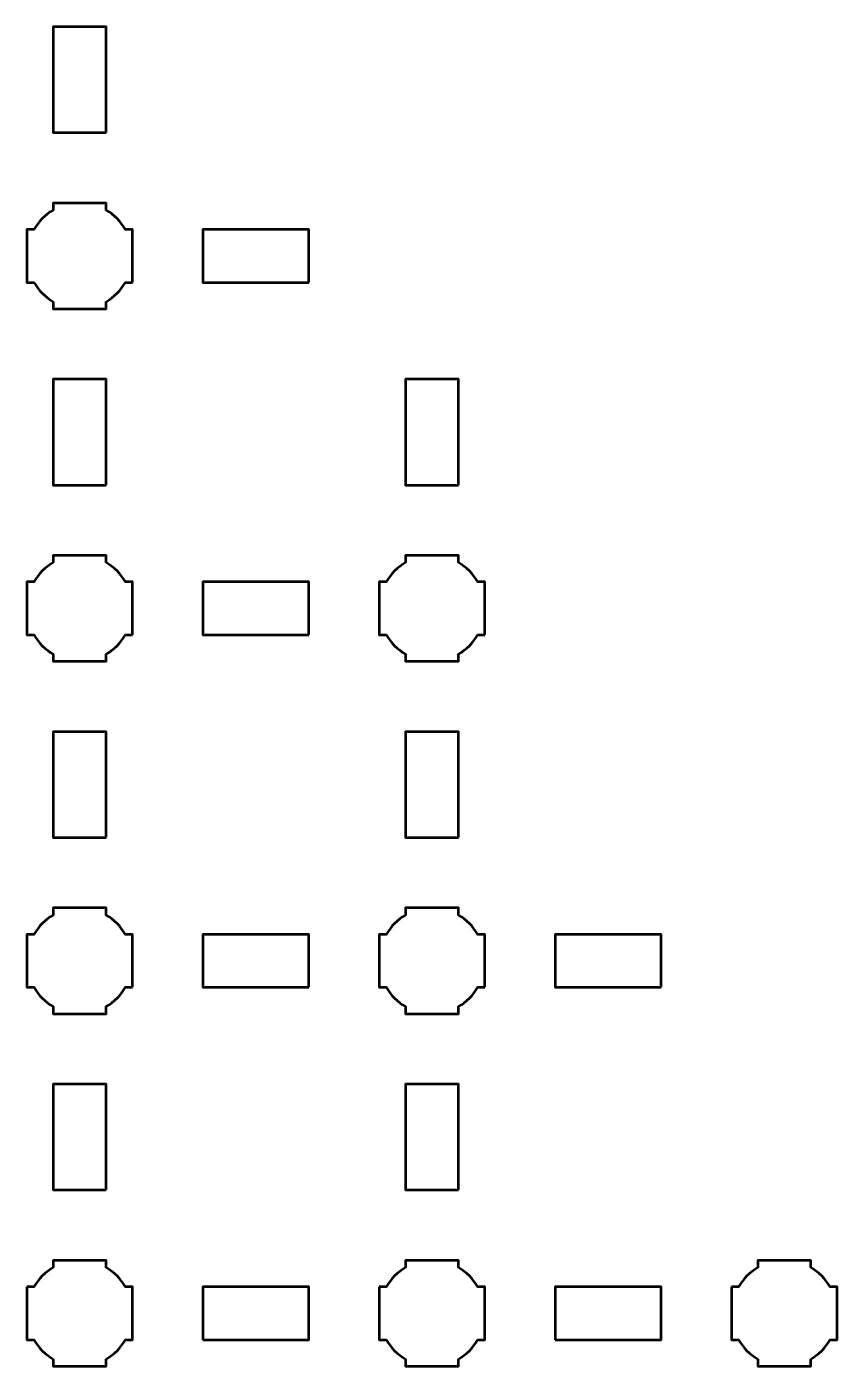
# Model space of a CAD drawing. Header units: centimetres. Extents: x -21.2 to 0.2, y -25.5 to -4.2.
# Drawn here: x -4.8 to -0.2, y -15.15 to -7.55 of the extents above; entities that cross this region are included whole.
import ezdxf

# ---------------------------------------------------------------- set-up
doc = ezdxf.new("R2010")
doc.units = ezdxf.units.CM
doc.header["$MEASUREMENT"] = 0
doc.layers.add('Layer 1', color=7, linetype='Continuous')

msp = doc.modelspace()

# ---------------------------------------------------------------- linework, layer by layer
at = {"layer": 'Layer 1', "lineweight": 53}
for points in [[(-3.8, -15), (-3.2, -15), (-3.2, -14.7), (-3.8, -14.7), (-3.8, -15)], [(-1.8, -15), (-1.2, -15), (-1.2, -14.7), (-1.8, -14.7), (-1.8, -15)]]:
    msp.add_lwpolyline(points, close=True, dxfattribs=at)
for points, knots in [([(-4.35002, -8.15), (-4.35002, -8.15), (-4.65002, -8.15), (-4.65002, -8.15), (-4.65002, -8.15), (-4.65002, -8.15), (-4.65002, -7.55), (-4.65002, -7.55), (-4.65002, -7.55), (-4.65002, -7.55), (-4.35002, -7.55), (-4.35002, -7.55), (-4.35002, -7.55), (-4.35002, -7.55), (-4.35002, -8.15), (-4.35002, -8.15)], [0, 0, 0, 0, 0.25, 0.25, 0.25, 0.25, 0.5, 0.5, 0.5, 0.5, 0.75, 0.75, 0.75, 0.75, 1, 1, 1, 1]), ([(-4.20002, -9), (-4.20002, -9), (-4.24017, -9), (-4.24017, -9), (-4.24017, -9), (-4.26652, -9.04553), (-4.30449, -9.0835), (-4.35002, -9.10985), (-4.35002, -9.10985), (-4.35002, -9.10985), (-4.35002, -9.15), (-4.35002, -9.15), (-4.35002, -9.15), (-4.35002, -9.15), (-4.50002, -9.15), (-4.50002, -9.15), (-4.50002, -9.15), (-4.50002, -9.15), (-4.65002, -9.15), (-4.65002, -9.15), (-4.65002, -9.15), (-4.65002, -9.15), (-4.65002, -9.10985), (-4.65002, -9.10985), (-4.65002, -9.10985), (-4.69555, -9.0835), (-4.73352, -9.04553), (-4.75987, -9), (-4.75987, -9), (-4.75987, -9), (-4.80002, -9), (-4.80002, -9), (-4.80002, -9), (-4.80002, -9), (-4.80002, -8.85), (-4.80002, -8.85), (-4.80002, -8.85), (-4.80002, -8.85), (-4.80002, -8.7), (-4.80002, -8.7), (-4.80002, -8.7), (-4.80002, -8.7), (-4.75987, -8.7), (-4.75987, -8.7), (-4.75987, -8.7), (-4.73352, -8.65447), (-4.69555, -8.6165), (-4.65002, -8.59015), (-4.65002, -8.59015), (-4.65002, -8.59015), (-4.65002, -8.55), (-4.65002, -8.55), (-4.65002, -8.55), (-4.65002, -8.55), (-4.50002, -8.55), (-4.50002, -8.55), (-4.50002, -8.55), (-4.50002, -8.55), (-4.35002, -8.55), (-4.35002, -8.55), (-4.35002, -8.55), (-4.35002, -8.55), (-4.35002, -8.59015), (-4.35002, -8.59015), (-4.35002, -8.59015), (-4.30449, -8.6165), (-4.26652, -8.65447), (-4.24017, -8.7), (-4.24017, -8.7), (-4.24017, -8.7), (-4.20002, -8.7), (-4.20002, -8.7), (-4.20002, -8.7), (-4.20002, -8.7), (-4.20002, -8.85), (-4.20002, -8.85), (-4.20002, -8.85), (-4.20002, -8.85), (-4.20002, -9), (-4.20002, -9)], [0, 0, 0, 0, 0.05, 0.05, 0.05, 0.05, 0.1, 0.1, 0.1, 0.1, 0.15, 0.15, 0.15, 0.15, 0.2, 0.2, 0.2, 0.2, 0.25, 0.25, 0.25, 0.25, 0.3, 0.3, 0.3, 0.3, 0.35, 0.35, 0.35, 0.35, 0.4, 0.4, 0.4, 0.4, 0.45, 0.45, 0.45, 0.45, 0.5, 0.5, 0.5, 0.5, 0.55, 0.55, 0.55, 0.55, 0.6, 0.6, 0.6, 0.6, 0.65, 0.65, 0.65, 0.65, 0.7, 0.7, 0.7, 0.7, 0.75, 0.75, 0.75, 0.75, 0.8, 0.8, 0.8, 0.8, 0.85, 0.85, 0.85, 0.85, 0.9, 0.9, 0.9, 0.9, 0.95, 0.95, 0.95, 0.95, 1, 1, 1, 1]), ([(-3.20002, -9), (-3.20002, -9), (-3.80002, -9), (-3.80002, -9), (-3.80002, -9), (-3.80002, -9), (-3.80002, -8.7), (-3.80002, -8.7), (-3.80002, -8.7), (-3.80002, -8.7), (-3.20002, -8.7), (-3.20002, -8.7), (-3.20002, -8.7), (-3.20002, -8.7), (-3.20002, -9), (-3.20002, -9)], [0, 0, 0, 0, 0.25, 0.25, 0.25, 0.25, 0.5, 0.5, 0.5, 0.5, 0.75, 0.75, 0.75, 0.75, 1, 1, 1, 1]), ([(-4.35002, -10.15), (-4.35002, -10.15), (-4.65002, -10.15), (-4.65002, -10.15), (-4.65002, -10.15), (-4.65002, -10.15), (-4.65002, -9.55), (-4.65002, -9.55), (-4.65002, -9.55), (-4.65002, -9.55), (-4.35002, -9.55), (-4.35002, -9.55), (-4.35002, -9.55), (-4.35002, -9.55), (-4.35002, -10.15), (-4.35002, -10.15)], [0, 0, 0, 0, 0.25, 0.25, 0.25, 0.25, 0.5, 0.5, 0.5, 0.5, 0.75, 0.75, 0.75, 0.75, 1, 1, 1, 1]), ([(-2.35002, -10.15), (-2.35002, -10.15), (-2.65002, -10.15), (-2.65002, -10.15), (-2.65002, -10.15), (-2.65002, -10.15), (-2.65002, -9.55), (-2.65002, -9.55), (-2.65002, -9.55), (-2.65002, -9.55), (-2.35002, -9.55), (-2.35002, -9.55), (-2.35002, -9.55), (-2.35002, -9.55), (-2.35002, -10.15), (-2.35002, -10.15)], [0, 0, 0, 0, 0.25, 0.25, 0.25, 0.25, 0.5, 0.5, 0.5, 0.5, 0.75, 0.75, 0.75, 0.75, 1, 1, 1, 1]), ([(-4.20002, -11), (-4.20002, -11), (-4.24017, -11), (-4.24017, -11), (-4.24017, -11), (-4.26652, -11.04553), (-4.30449, -11.0835), (-4.35002, -11.10985), (-4.35002, -11.10985), (-4.35002, -11.10985), (-4.35002, -11.15), (-4.35002, -11.15), (-4.35002, -11.15), (-4.35002, -11.15), (-4.50002, -11.15), (-4.50002, -11.15), (-4.50002, -11.15), (-4.50002, -11.15), (-4.65002, -11.15), (-4.65002, -11.15), (-4.65002, -11.15), (-4.65002, -11.15), (-4.65002, -11.10985), (-4.65002, -11.10985), (-4.65002, -11.10985), (-4.69555, -11.0835), (-4.73352, -11.04553), (-4.75987, -11), (-4.75987, -11), (-4.75987, -11), (-4.80002, -11), (-4.80002, -11), (-4.80002, -11), (-4.80002, -11), (-4.80002, -10.85), (-4.80002, -10.85), (-4.80002, -10.85), (-4.80002, -10.85), (-4.80002, -10.7), (-4.80002, -10.7), (-4.80002, -10.7), (-4.80002, -10.7), (-4.75987, -10.7), (-4.75987, -10.7), (-4.75987, -10.7), (-4.73352, -10.65447), (-4.69555, -10.6165), (-4.65002, -10.59015), (-4.65002, -10.59015), (-4.65002, -10.59015), (-4.65002, -10.55), (-4.65002, -10.55), (-4.65002, -10.55), (-4.65002, -10.55), (-4.50002, -10.55), (-4.50002, -10.55), (-4.50002, -10.55), (-4.50002, -10.55), (-4.35002, -10.55), (-4.35002, -10.55), (-4.35002, -10.55), (-4.35002, -10.55), (-4.35002, -10.59015), (-4.35002, -10.59015), (-4.35002, -10.59015), (-4.30449, -10.6165), (-4.26652, -10.65447), (-4.24017, -10.7), (-4.24017, -10.7), (-4.24017, -10.7), (-4.20002, -10.7), (-4.20002, -10.7), (-4.20002, -10.7), (-4.20002, -10.7), (-4.20002, -10.85), (-4.20002, -10.85), (-4.20002, -10.85), (-4.20002, -10.85), (-4.20002, -11), (-4.20002, -11)], [0, 0, 0, 0, 0.05, 0.05, 0.05, 0.05, 0.1, 0.1, 0.1, 0.1, 0.15, 0.15, 0.15, 0.15, 0.2, 0.2, 0.2, 0.2, 0.25, 0.25, 0.25, 0.25, 0.3, 0.3, 0.3, 0.3, 0.35, 0.35, 0.35, 0.35, 0.4, 0.4, 0.4, 0.4, 0.45, 0.45, 0.45, 0.45, 0.5, 0.5, 0.5, 0.5, 0.55, 0.55, 0.55, 0.55, 0.6, 0.6, 0.6, 0.6, 0.65, 0.65, 0.65, 0.65, 0.7, 0.7, 0.7, 0.7, 0.75, 0.75, 0.75, 0.75, 0.8, 0.8, 0.8, 0.8, 0.85, 0.85, 0.85, 0.85, 0.9, 0.9, 0.9, 0.9, 0.95, 0.95, 0.95, 0.95, 1, 1, 1, 1]), ([(-2.20002, -11), (-2.20002, -11), (-2.24017, -11), (-2.24017, -11), (-2.24017, -11), (-2.26652, -11.04553), (-2.30449, -11.0835), (-2.35002, -11.10985), (-2.35002, -11.10985), (-2.35002, -11.10985), (-2.35002, -11.15), (-2.35002, -11.15), (-2.35002, -11.15), (-2.35002, -11.15), (-2.50002, -11.15), (-2.50002, -11.15), (-2.50002, -11.15), (-2.50002, -11.15), (-2.65002, -11.15), (-2.65002, -11.15), (-2.65002, -11.15), (-2.65002, -11.15), (-2.65002, -11.10985), (-2.65002, -11.10985), (-2.65002, -11.10985), (-2.69555, -11.0835), (-2.73352, -11.04553), (-2.75987, -11), (-2.75987, -11), (-2.75987, -11), (-2.80002, -11), (-2.80002, -11), (-2.80002, -11), (-2.80002, -11), (-2.80002, -10.85), (-2.80002, -10.85), (-2.80002, -10.85), (-2.80002, -10.85), (-2.80002, -10.7), (-2.80002, -10.7), (-2.80002, -10.7), (-2.80002, -10.7), (-2.75987, -10.7), (-2.75987, -10.7), (-2.75987, -10.7), (-2.73352, -10.65447), (-2.69555, -10.6165), (-2.65002, -10.59015), (-2.65002, -10.59015), (-2.65002, -10.59015), (-2.65002, -10.55), (-2.65002, -10.55), (-2.65002, -10.55), (-2.65002, -10.55), (-2.50002, -10.55), (-2.50002, -10.55), (-2.50002, -10.55), (-2.50002, -10.55), (-2.35002, -10.55), (-2.35002, -10.55), (-2.35002, -10.55), (-2.35002, -10.55), (-2.35002, -10.59015), (-2.35002, -10.59015), (-2.35002, -10.59015), (-2.30449, -10.6165), (-2.26652, -10.65447), (-2.24017, -10.7), (-2.24017, -10.7), (-2.24017, -10.7), (-2.20002, -10.7), (-2.20002, -10.7), (-2.20002, -10.7), (-2.20002, -10.7), (-2.20002, -10.85), (-2.20002, -10.85), (-2.20002, -10.85), (-2.20002, -10.85), (-2.20002, -11), (-2.20002, -11)], [0, 0, 0, 0, 0.05, 0.05, 0.05, 0.05, 0.1, 0.1, 0.1, 0.1, 0.15, 0.15, 0.15, 0.15, 0.2, 0.2, 0.2, 0.2, 0.25, 0.25, 0.25, 0.25, 0.3, 0.3, 0.3, 0.3, 0.35, 0.35, 0.35, 0.35, 0.4, 0.4, 0.4, 0.4, 0.45, 0.45, 0.45, 0.45, 0.5, 0.5, 0.5, 0.5, 0.55, 0.55, 0.55, 0.55, 0.6, 0.6, 0.6, 0.6, 0.65, 0.65, 0.65, 0.65, 0.7, 0.7, 0.7, 0.7, 0.75, 0.75, 0.75, 0.75, 0.8, 0.8, 0.8, 0.8, 0.85, 0.85, 0.85, 0.85, 0.9, 0.9, 0.9, 0.9, 0.95, 0.95, 0.95, 0.95, 1, 1, 1, 1]), ([(-3.20002, -11), (-3.20002, -11), (-3.80002, -11), (-3.80002, -11), (-3.80002, -11), (-3.80002, -11), (-3.80002, -10.7), (-3.80002, -10.7), (-3.80002, -10.7), (-3.80002, -10.7), (-3.20002, -10.7), (-3.20002, -10.7), (-3.20002, -10.7), (-3.20002, -10.7), (-3.20002, -11), (-3.20002, -11)], [0, 0, 0, 0, 0.25, 0.25, 0.25, 0.25, 0.5, 0.5, 0.5, 0.5, 0.75, 0.75, 0.75, 0.75, 1, 1, 1, 1]), ([(-4.35002, -12.15), (-4.35002, -12.15), (-4.65002, -12.15), (-4.65002, -12.15), (-4.65002, -12.15), (-4.65002, -12.15), (-4.65002, -11.55), (-4.65002, -11.55), (-4.65002, -11.55), (-4.65002, -11.55), (-4.35002, -11.55), (-4.35002, -11.55), (-4.35002, -11.55), (-4.35002, -11.55), (-4.35002, -12.15), (-4.35002, -12.15)], [0, 0, 0, 0, 0.25, 0.25, 0.25, 0.25, 0.5, 0.5, 0.5, 0.5, 0.75, 0.75, 0.75, 0.75, 1, 1, 1, 1]), ([(-2.35002, -12.15), (-2.35002, -12.15), (-2.65002, -12.15), (-2.65002, -12.15), (-2.65002, -12.15), (-2.65002, -12.15), (-2.65002, -11.55), (-2.65002, -11.55), (-2.65002, -11.55), (-2.65002, -11.55), (-2.35002, -11.55), (-2.35002, -11.55), (-2.35002, -11.55), (-2.35002, -11.55), (-2.35002, -12.15), (-2.35002, -12.15)], [0, 0, 0, 0, 0.25, 0.25, 0.25, 0.25, 0.5, 0.5, 0.5, 0.5, 0.75, 0.75, 0.75, 0.75, 1, 1, 1, 1]), ([(-4.20002, -13), (-4.20002, -13), (-4.24017, -13), (-4.24017, -13), (-4.24017, -13), (-4.26652, -13.04553), (-4.30449, -13.0835), (-4.35002, -13.10985), (-4.35002, -13.10985), (-4.35002, -13.10985), (-4.35002, -13.15), (-4.35002, -13.15), (-4.35002, -13.15), (-4.35002, -13.15), (-4.50002, -13.15), (-4.50002, -13.15), (-4.50002, -13.15), (-4.50002, -13.15), (-4.65002, -13.15), (-4.65002, -13.15), (-4.65002, -13.15), (-4.65002, -13.15), (-4.65002, -13.10985), (-4.65002, -13.10985), (-4.65002, -13.10985), (-4.69555, -13.0835), (-4.73352, -13.04553), (-4.75987, -13), (-4.75987, -13), (-4.75987, -13), (-4.80002, -13), (-4.80002, -13), (-4.80002, -13), (-4.80002, -13), (-4.80002, -12.85), (-4.80002, -12.85), (-4.80002, -12.85), (-4.80002, -12.85), (-4.80002, -12.7), (-4.80002, -12.7), (-4.80002, -12.7), (-4.80002, -12.7), (-4.75987, -12.7), (-4.75987, -12.7), (-4.75987, -12.7), (-4.73352, -12.65447), (-4.69555, -12.6165), (-4.65002, -12.59015), (-4.65002, -12.59015), (-4.65002, -12.59015), (-4.65002, -12.55), (-4.65002, -12.55), (-4.65002, -12.55), (-4.65002, -12.55), (-4.50002, -12.55), (-4.50002, -12.55), (-4.50002, -12.55), (-4.50002, -12.55), (-4.35002, -12.55), (-4.35002, -12.55), (-4.35002, -12.55), (-4.35002, -12.55), (-4.35002, -12.59015), (-4.35002, -12.59015), (-4.35002, -12.59015), (-4.30449, -12.6165), (-4.26652, -12.65447), (-4.24017, -12.7), (-4.24017, -12.7), (-4.24017, -12.7), (-4.20002, -12.7), (-4.20002, -12.7), (-4.20002, -12.7), (-4.20002, -12.7), (-4.20002, -12.85), (-4.20002, -12.85), (-4.20002, -12.85), (-4.20002, -12.85), (-4.20002, -13), (-4.20002, -13)], [0, 0, 0, 0, 0.05, 0.05, 0.05, 0.05, 0.1, 0.1, 0.1, 0.1, 0.15, 0.15, 0.15, 0.15, 0.2, 0.2, 0.2, 0.2, 0.25, 0.25, 0.25, 0.25, 0.3, 0.3, 0.3, 0.3, 0.35, 0.35, 0.35, 0.35, 0.4, 0.4, 0.4, 0.4, 0.45, 0.45, 0.45, 0.45, 0.5, 0.5, 0.5, 0.5, 0.55, 0.55, 0.55, 0.55, 0.6, 0.6, 0.6, 0.6, 0.65, 0.65, 0.65, 0.65, 0.7, 0.7, 0.7, 0.7, 0.75, 0.75, 0.75, 0.75, 0.8, 0.8, 0.8, 0.8, 0.85, 0.85, 0.85, 0.85, 0.9, 0.9, 0.9, 0.9, 0.95, 0.95, 0.95, 0.95, 1, 1, 1, 1]), ([(-2.20002, -13), (-2.20002, -13), (-2.24017, -13), (-2.24017, -13), (-2.24017, -13), (-2.26652, -13.04553), (-2.30449, -13.0835), (-2.35002, -13.10985), (-2.35002, -13.10985), (-2.35002, -13.10985), (-2.35002, -13.15), (-2.35002, -13.15), (-2.35002, -13.15), (-2.35002, -13.15), (-2.50002, -13.15), (-2.50002, -13.15), (-2.50002, -13.15), (-2.50002, -13.15), (-2.65002, -13.15), (-2.65002, -13.15), (-2.65002, -13.15), (-2.65002, -13.15), (-2.65002, -13.10985), (-2.65002, -13.10985), (-2.65002, -13.10985), (-2.69555, -13.0835), (-2.73352, -13.04553), (-2.75987, -13), (-2.75987, -13), (-2.75987, -13), (-2.80002, -13), (-2.80002, -13), (-2.80002, -13), (-2.80002, -13), (-2.80002, -12.85), (-2.80002, -12.85), (-2.80002, -12.85), (-2.80002, -12.85), (-2.80002, -12.7), (-2.80002, -12.7), (-2.80002, -12.7), (-2.80002, -12.7), (-2.75987, -12.7), (-2.75987, -12.7), (-2.75987, -12.7), (-2.73352, -12.65447), (-2.69555, -12.6165), (-2.65002, -12.59015), (-2.65002, -12.59015), (-2.65002, -12.59015), (-2.65002, -12.55), (-2.65002, -12.55), (-2.65002, -12.55), (-2.65002, -12.55), (-2.50002, -12.55), (-2.50002, -12.55), (-2.50002, -12.55), (-2.50002, -12.55), (-2.35002, -12.55), (-2.35002, -12.55), (-2.35002, -12.55), (-2.35002, -12.55), (-2.35002, -12.59015), (-2.35002, -12.59015), (-2.35002, -12.59015), (-2.30449, -12.6165), (-2.26652, -12.65447), (-2.24017, -12.7), (-2.24017, -12.7), (-2.24017, -12.7), (-2.20002, -12.7), (-2.20002, -12.7), (-2.20002, -12.7), (-2.20002, -12.7), (-2.20002, -12.85), (-2.20002, -12.85), (-2.20002, -12.85), (-2.20002, -12.85), (-2.20002, -13), (-2.20002, -13)], [0, 0, 0, 0, 0.05, 0.05, 0.05, 0.05, 0.1, 0.1, 0.1, 0.1, 0.15, 0.15, 0.15, 0.15, 0.2, 0.2, 0.2, 0.2, 0.25, 0.25, 0.25, 0.25, 0.3, 0.3, 0.3, 0.3, 0.35, 0.35, 0.35, 0.35, 0.4, 0.4, 0.4, 0.4, 0.45, 0.45, 0.45, 0.45, 0.5, 0.5, 0.5, 0.5, 0.55, 0.55, 0.55, 0.55, 0.6, 0.6, 0.6, 0.6, 0.65, 0.65, 0.65, 0.65, 0.7, 0.7, 0.7, 0.7, 0.75, 0.75, 0.75, 0.75, 0.8, 0.8, 0.8, 0.8, 0.85, 0.85, 0.85, 0.85, 0.9, 0.9, 0.9, 0.9, 0.95, 0.95, 0.95, 0.95, 1, 1, 1, 1]), ([(-3.20002, -13), (-3.20002, -13), (-3.80002, -13), (-3.80002, -13), (-3.80002, -13), (-3.80002, -13), (-3.80002, -12.7), (-3.80002, -12.7), (-3.80002, -12.7), (-3.80002, -12.7), (-3.20002, -12.7), (-3.20002, -12.7), (-3.20002, -12.7), (-3.20002, -12.7), (-3.20002, -13), (-3.20002, -13)], [0, 0, 0, 0, 0.25, 0.25, 0.25, 0.25, 0.5, 0.5, 0.5, 0.5, 0.75, 0.75, 0.75, 0.75, 1, 1, 1, 1]), ([(-1.20002, -13), (-1.20002, -13), (-1.80002, -13), (-1.80002, -13), (-1.80002, -13), (-1.80002, -13), (-1.80002, -12.7), (-1.80002, -12.7), (-1.80002, -12.7), (-1.80002, -12.7), (-1.20002, -12.7), (-1.20002, -12.7), (-1.20002, -12.7), (-1.20002, -12.7), (-1.20002, -13), (-1.20002, -13)], [0, 0, 0, 0, 0.25, 0.25, 0.25, 0.25, 0.5, 0.5, 0.5, 0.5, 0.75, 0.75, 0.75, 0.75, 1, 1, 1, 1]), ([(-4.35002, -14.15), (-4.35002, -14.15), (-4.65002, -14.15), (-4.65002, -14.15), (-4.65002, -14.15), (-4.65002, -14.15), (-4.65002, -13.55), (-4.65002, -13.55), (-4.65002, -13.55), (-4.65002, -13.55), (-4.35002, -13.55), (-4.35002, -13.55), (-4.35002, -13.55), (-4.35002, -13.55), (-4.35002, -14.15), (-4.35002, -14.15)], [0, 0, 0, 0, 0.25, 0.25, 0.25, 0.25, 0.5, 0.5, 0.5, 0.5, 0.75, 0.75, 0.75, 0.75, 1, 1, 1, 1]), ([(-2.35002, -14.15), (-2.35002, -14.15), (-2.65002, -14.15), (-2.65002, -14.15), (-2.65002, -14.15), (-2.65002, -14.15), (-2.65002, -13.55), (-2.65002, -13.55), (-2.65002, -13.55), (-2.65002, -13.55), (-2.35002, -13.55), (-2.35002, -13.55), (-2.35002, -13.55), (-2.35002, -13.55), (-2.35002, -14.15), (-2.35002, -14.15)], [0, 0, 0, 0, 0.25, 0.25, 0.25, 0.25, 0.5, 0.5, 0.5, 0.5, 0.75, 0.75, 0.75, 0.75, 1, 1, 1, 1]), ([(-4.8, -14.7), (-4.8, -14.7), (-4.75985, -14.7), (-4.75985, -14.7), (-4.75985, -14.7), (-4.7335, -14.65447), (-4.69553, -14.6165), (-4.65, -14.59015), (-4.65, -14.59015), (-4.65, -14.59015), (-4.65, -14.55), (-4.65, -14.55), (-4.65, -14.55), (-4.65, -14.55), (-4.5, -14.55), (-4.5, -14.55), (-4.5, -14.55), (-4.5, -14.55), (-4.35, -14.55), (-4.35, -14.55), (-4.35, -14.55), (-4.35, -14.55), (-4.35, -14.59015), (-4.35, -14.59015), (-4.35, -14.59015), (-4.30447, -14.6165), (-4.2665, -14.65447), (-4.24015, -14.7), (-4.24015, -14.7), (-4.24015, -14.7), (-4.2, -14.7), (-4.2, -14.7), (-4.2, -14.7), (-4.2, -14.7), (-4.2, -14.85), (-4.2, -14.85), (-4.2, -14.85), (-4.2, -14.85), (-4.2, -15), (-4.2, -15), (-4.2, -15), (-4.2, -15), (-4.24015, -15), (-4.24015, -15), (-4.24015, -15), (-4.2665, -15.04553), (-4.30447, -15.0835), (-4.35, -15.10985), (-4.35, -15.10985), (-4.35, -15.10985), (-4.35, -15.15), (-4.35, -15.15), (-4.35, -15.15), (-4.35, -15.15), (-4.5, -15.15), (-4.5, -15.15), (-4.5, -15.15), (-4.5, -15.15), (-4.65, -15.15), (-4.65, -15.15), (-4.65, -15.15), (-4.65, -15.15), (-4.65, -15.10985), (-4.65, -15.10985), (-4.65, -15.10985), (-4.69553, -15.0835), (-4.7335, -15.04553), (-4.75985, -15), (-4.75985, -15), (-4.75985, -15), (-4.8, -15), (-4.8, -15), (-4.8, -15), (-4.8, -15), (-4.8, -14.85), (-4.8, -14.85), (-4.8, -14.85), (-4.8, -14.85), (-4.8, -14.7), (-4.8, -14.7)], [0, 0, 0, 0, 0.05, 0.05, 0.05, 0.05, 0.1, 0.1, 0.1, 0.1, 0.15, 0.15, 0.15, 0.15, 0.2, 0.2, 0.2, 0.2, 0.25, 0.25, 0.25, 0.25, 0.3, 0.3, 0.3, 0.3, 0.35, 0.35, 0.35, 0.35, 0.4, 0.4, 0.4, 0.4, 0.45, 0.45, 0.45, 0.45, 0.5, 0.5, 0.5, 0.5, 0.55, 0.55, 0.55, 0.55, 0.6, 0.6, 0.6, 0.6, 0.65, 0.65, 0.65, 0.65, 0.7, 0.7, 0.7, 0.7, 0.75, 0.75, 0.75, 0.75, 0.8, 0.8, 0.8, 0.8, 0.85, 0.85, 0.85, 0.85, 0.9, 0.9, 0.9, 0.9, 0.95, 0.95, 0.95, 0.95, 1, 1, 1, 1]), ([(-2.8, -14.7), (-2.8, -14.7), (-2.75985, -14.7), (-2.75985, -14.7), (-2.75985, -14.7), (-2.7335, -14.65447), (-2.69553, -14.6165), (-2.65, -14.59015), (-2.65, -14.59015), (-2.65, -14.59015), (-2.65, -14.55), (-2.65, -14.55), (-2.65, -14.55), (-2.65, -14.55), (-2.5, -14.55), (-2.5, -14.55), (-2.5, -14.55), (-2.5, -14.55), (-2.35, -14.55), (-2.35, -14.55), (-2.35, -14.55), (-2.35, -14.55), (-2.35, -14.59015), (-2.35, -14.59015), (-2.35, -14.59015), (-2.30447, -14.6165), (-2.2665, -14.65447), (-2.24015, -14.7), (-2.24015, -14.7), (-2.24015, -14.7), (-2.2, -14.7), (-2.2, -14.7), (-2.2, -14.7), (-2.2, -14.7), (-2.2, -14.85), (-2.2, -14.85), (-2.2, -14.85), (-2.2, -14.85), (-2.2, -15), (-2.2, -15), (-2.2, -15), (-2.2, -15), (-2.24015, -15), (-2.24015, -15), (-2.24015, -15), (-2.2665, -15.04553), (-2.30447, -15.0835), (-2.35, -15.10985), (-2.35, -15.10985), (-2.35, -15.10985), (-2.35, -15.15), (-2.35, -15.15), (-2.35, -15.15), (-2.35, -15.15), (-2.5, -15.15), (-2.5, -15.15), (-2.5, -15.15), (-2.5, -15.15), (-2.65, -15.15), (-2.65, -15.15), (-2.65, -15.15), (-2.65, -15.15), (-2.65, -15.10985), (-2.65, -15.10985), (-2.65, -15.10985), (-2.69553, -15.0835), (-2.7335, -15.04553), (-2.75985, -15), (-2.75985, -15), (-2.75985, -15), (-2.8, -15), (-2.8, -15), (-2.8, -15), (-2.8, -15), (-2.8, -14.85), (-2.8, -14.85), (-2.8, -14.85), (-2.8, -14.85), (-2.8, -14.7), (-2.8, -14.7)], [0, 0, 0, 0, 0.05, 0.05, 0.05, 0.05, 0.1, 0.1, 0.1, 0.1, 0.15, 0.15, 0.15, 0.15, 0.2, 0.2, 0.2, 0.2, 0.25, 0.25, 0.25, 0.25, 0.3, 0.3, 0.3, 0.3, 0.35, 0.35, 0.35, 0.35, 0.4, 0.4, 0.4, 0.4, 0.45, 0.45, 0.45, 0.45, 0.5, 0.5, 0.5, 0.5, 0.55, 0.55, 0.55, 0.55, 0.6, 0.6, 0.6, 0.6, 0.65, 0.65, 0.65, 0.65, 0.7, 0.7, 0.7, 0.7, 0.75, 0.75, 0.75, 0.75, 0.8, 0.8, 0.8, 0.8, 0.85, 0.85, 0.85, 0.85, 0.9, 0.9, 0.9, 0.9, 0.95, 0.95, 0.95, 0.95, 1, 1, 1, 1]), ([(-0.8, -14.7), (-0.8, -14.7), (-0.75985, -14.7), (-0.75985, -14.7), (-0.75985, -14.7), (-0.7335, -14.65447), (-0.69553, -14.6165), (-0.65, -14.59015), (-0.65, -14.59015), (-0.65, -14.59015), (-0.65, -14.55), (-0.65, -14.55), (-0.65, -14.55), (-0.65, -14.55), (-0.5, -14.55), (-0.5, -14.55), (-0.5, -14.55), (-0.5, -14.55), (-0.35, -14.55), (-0.35, -14.55), (-0.35, -14.55), (-0.35, -14.55), (-0.35, -14.59015), (-0.35, -14.59015), (-0.35, -14.59015), (-0.30447, -14.6165), (-0.2665, -14.65447), (-0.24015, -14.7), (-0.24015, -14.7), (-0.24015, -14.7), (-0.2, -14.7), (-0.2, -14.7), (-0.2, -14.7), (-0.2, -14.7), (-0.2, -14.85), (-0.2, -14.85), (-0.2, -14.85), (-0.2, -14.85), (-0.2, -15), (-0.2, -15), (-0.2, -15), (-0.2, -15), (-0.24015, -15), (-0.24015, -15), (-0.24015, -15), (-0.2665, -15.04553), (-0.30447, -15.0835), (-0.35, -15.10985), (-0.35, -15.10985), (-0.35, -15.10985), (-0.35, -15.15), (-0.35, -15.15), (-0.35, -15.15), (-0.35, -15.15), (-0.5, -15.15), (-0.5, -15.15), (-0.5, -15.15), (-0.5, -15.15), (-0.65, -15.15), (-0.65, -15.15), (-0.65, -15.15), (-0.65, -15.15), (-0.65, -15.10985), (-0.65, -15.10985), (-0.65, -15.10985), (-0.69553, -15.0835), (-0.7335, -15.04553), (-0.75985, -15), (-0.75985, -15), (-0.75985, -15), (-0.8, -15), (-0.8, -15), (-0.8, -15), (-0.8, -15), (-0.8, -14.85), (-0.8, -14.85), (-0.8, -14.85), (-0.8, -14.85), (-0.8, -14.7), (-0.8, -14.7)], [0, 0, 0, 0, 0.05, 0.05, 0.05, 0.05, 0.1, 0.1, 0.1, 0.1, 0.15, 0.15, 0.15, 0.15, 0.2, 0.2, 0.2, 0.2, 0.25, 0.25, 0.25, 0.25, 0.3, 0.3, 0.3, 0.3, 0.35, 0.35, 0.35, 0.35, 0.4, 0.4, 0.4, 0.4, 0.45, 0.45, 0.45, 0.45, 0.5, 0.5, 0.5, 0.5, 0.55, 0.55, 0.55, 0.55, 0.6, 0.6, 0.6, 0.6, 0.65, 0.65, 0.65, 0.65, 0.7, 0.7, 0.7, 0.7, 0.75, 0.75, 0.75, 0.75, 0.8, 0.8, 0.8, 0.8, 0.85, 0.85, 0.85, 0.85, 0.9, 0.9, 0.9, 0.9, 0.95, 0.95, 0.95, 0.95, 1, 1, 1, 1])]:
    msp.add_open_spline(points, degree=3, knots=knots, dxfattribs=at)

doc.saveas('drawing.dxf')
